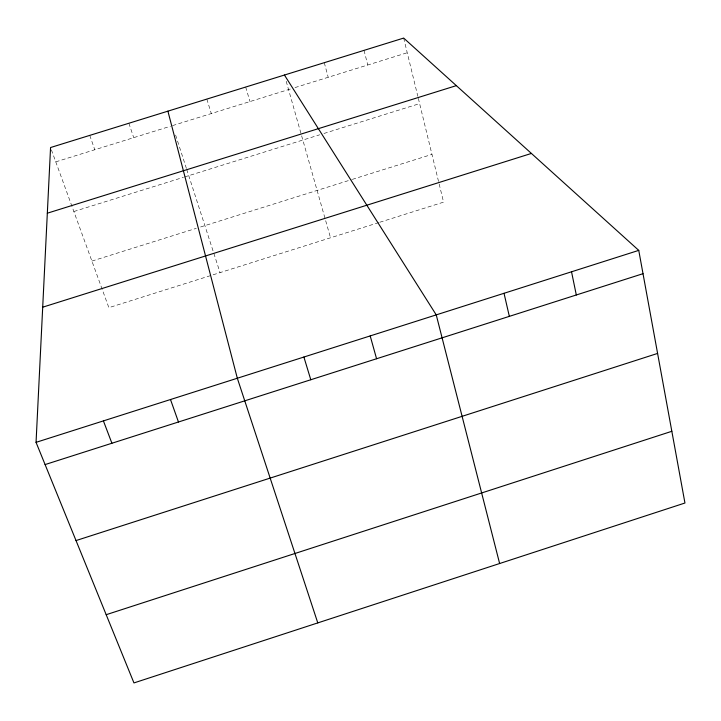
<?xml version="1.0" encoding="UTF-8"?>
<svg xmlns="http://www.w3.org/2000/svg" width="721" height="721" viewBox="0 0 721 721"><rect width="100%" height="100%" fill="white"/><g stroke="black" fill="none" stroke-linecap="round" stroke-linejoin="round"><path stroke-width="0.54" stroke-dasharray="3.6 2.7" d="M378.759 222.582L108.871 307.66L50.93 148.562M379.805 222.248L443.577 202.15L418.081 97.308M91.9 261.074L196.292 228.323M200.582 226.98L351.217 179.727M352.281 179.394L431.96 154.393M73.857 211.523L183.431 177.33M184.495 176.996L319.718 134.791M323.936 133.475L419.613 103.617M55.769 161.855L170.462 126.247M172.562 125.598L290.698 88.917M294.988 87.592L407.239 52.741M89.764 135.386L94.793 149.743M128.879 123.264L133.727 137.657M175.618 135.061L186.397 168.426M186.739 169.462L220.058 272.61M206.837 99.092L211.316 113.567M245.681 87.052L249.98 101.562M286.201 81.275L330.515 237.786M324.279 62.691L328.208 77.273M364.024 50.371L367.773 64.998M403.67 38.078L417.82 96.263"/><path stroke-width="1.08" d="M36.05 442.352L50.56 147.535L403.67 38.078L638.752 250.376L684.95 503.015L133.953 682.922L36.05 442.352L638.752 250.376M106.194 614.698L671.837 431.293M76.02 540.57L657.597 353.425M45.099 464.576L643.015 273.683M42.701 307.191L531.413 153.438M47.325 213.2L456.33 85.637M284.435 75.038L436.241 314.879L499.626 563.525M103.409 420.893L111.908 443.244M170.498 399.524L178.466 421.992M317.781 622.899L237.326 378.237L167.903 111.16M303.892 357.03L310.796 379.751M370.197 335.914L376.569 358.752M504.024 293.294L509.341 316.366M571.528 271.79L576.313 294.979"/></g></svg>
